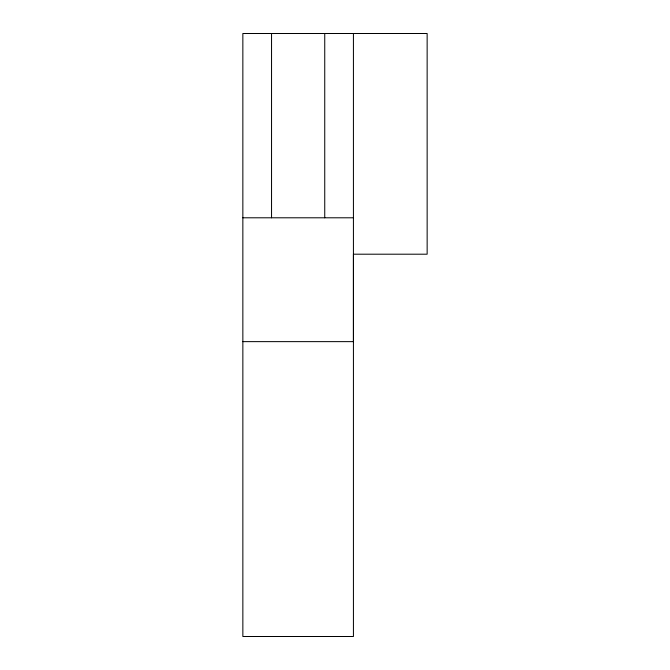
<?xml version="1.0" encoding="UTF-8"?>
<svg xmlns="http://www.w3.org/2000/svg" width="670" height="670" viewBox="0 0 670 670"><rect width="100%" height="100%" fill="white"/><g stroke="black" fill="none" stroke-linecap="round" stroke-linejoin="round"><path stroke-width="1" d="M242.858 217.792L353.433 217.792M242.858 341.633L353.433 341.633L353.433 254.198L427.15 254.198L427.142 33.5L242.85 33.508L242.858 636.5L353.433 636.5L353.425 33.508M324.741 33.508L324.741 217.792M271.543 33.508L271.543 217.792"/></g></svg>
